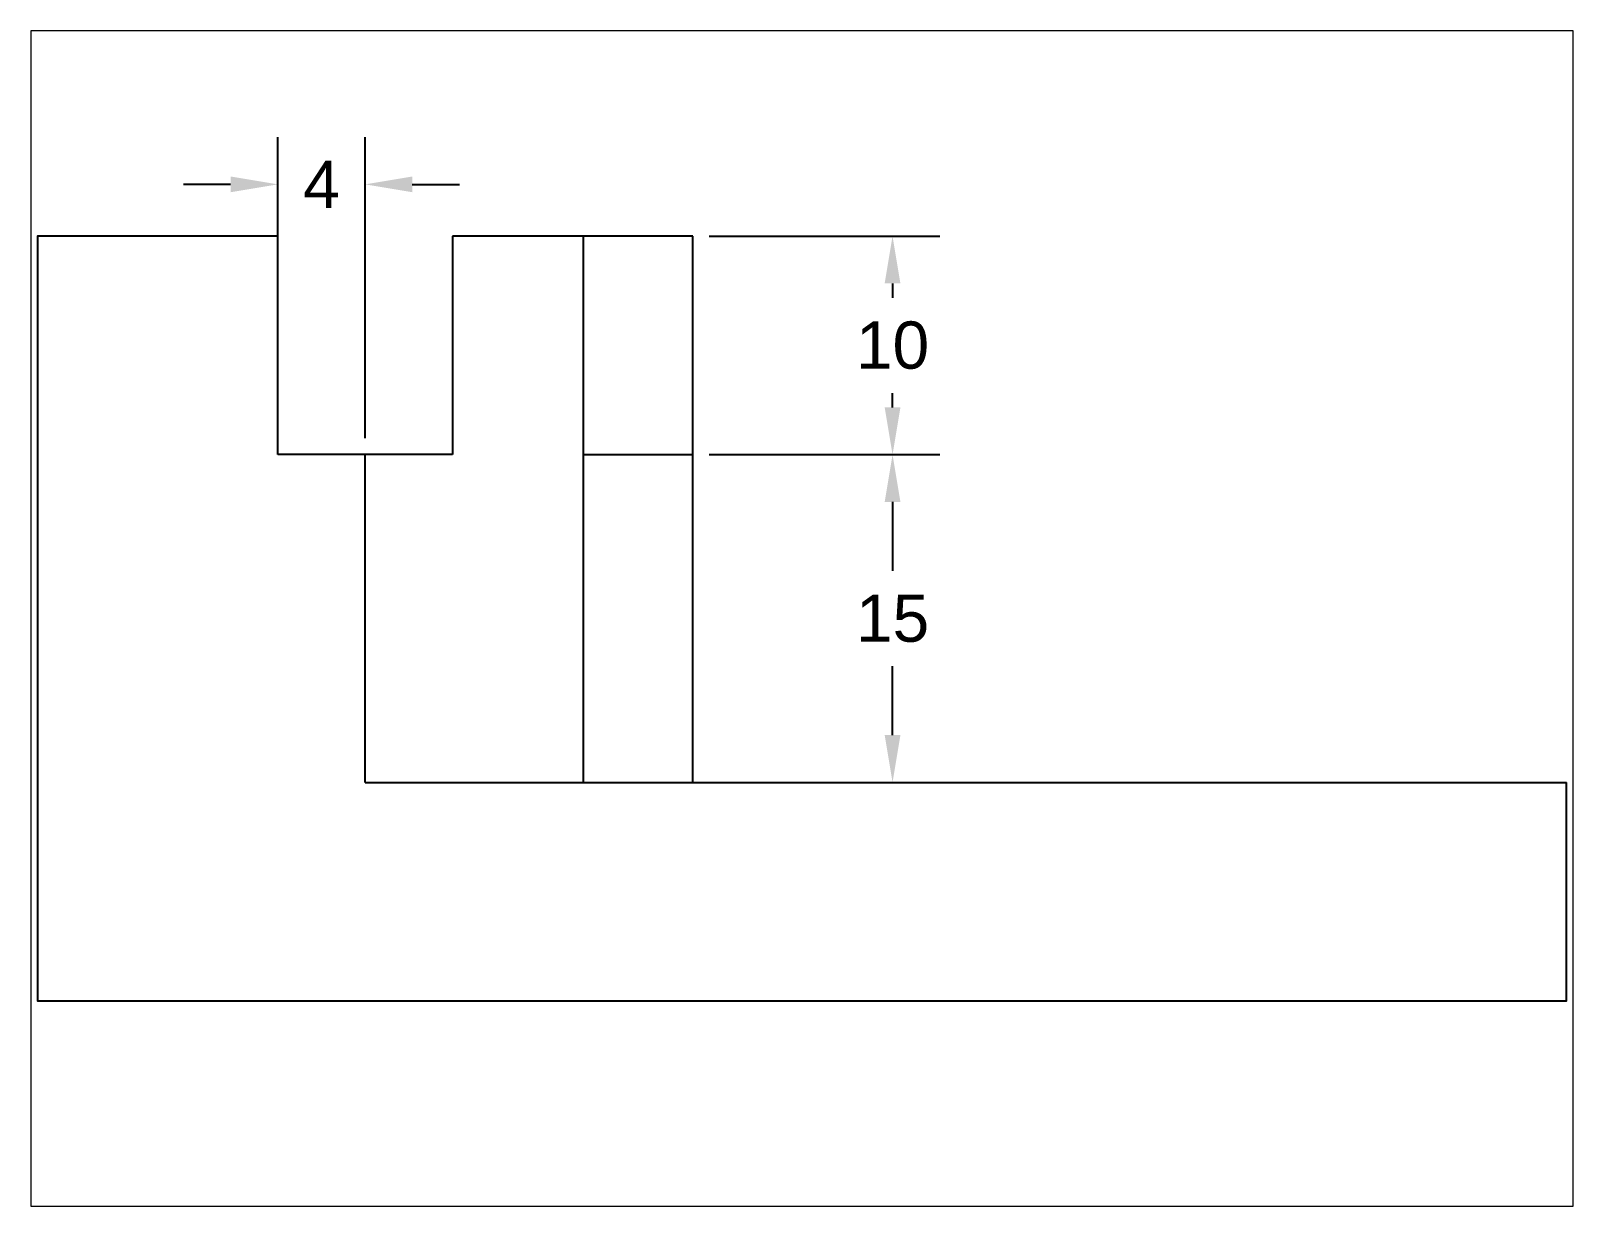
# Paper-space layout 'Layout1' of a CAD drawing. Header units: inches. Extents: x 1.05 to 9.45, y 0.8 to 7.2.
# The model-space entities are those that its viewports show. They can reach past a viewport. Long polylines and large blocks are cut down to what shows.
import ezdxf

# ---------------------------------------------------------------- set-up
doc = ezdxf.new("R2010")
doc.units = ezdxf.units.IN
doc.header["$LTSCALE"] = 7
doc.header["$MEASUREMENT"] = 0
doc.layers.add('centershit', color=7, linetype='Continuous')
doc.styles.get("Standard").update_dxf_attribs({"font": 'arial.ttf'})
doc.dimstyles.get("Standard").update_dxf_attribs({"dimscale": 12, "dimtxt": 0.18, "dimasz": 0.18, "dimexe": 0.18, "dimexo": 0.0625, "dimgap": 0.09, "dimtad": 0, "dimtih": 1, "dimtoh": 1, "dimdec": 0, "dimzin": 0, "dimdsep": 46, "dimtxsty": 'Standard', "dimcen": 0.09, "dimadec": 0, "dimazin": 0, "dimtfac": 1, "dimtdec": 0, "dimtofl": 0, "dimtmove": 0, "dimatfit": 3, "dimfxl": 1, "dimtolj": 1, "dimtzin": 0, "dimarcsym": 0})

# ---------------------------------------------------------------- blocks, each defined once
blk = doc.blocks.new('*D9')
at = {"layer": 'centershit', "color": 0, "lineweight": -2, "transparency": 16777216}
for p, q in [((11, 25.75), (11, 39.531)), ((15, 25.75), (15, 39.531)), ((8.84, 37.371), (6.68, 37.371)), ((17.16, 37.371), (19.32, 37.371))]:
    blk.add_line(p, q, dxfattribs=at)
at = {"layer": 'centershit', "color": 0, "transparency": 16777216}
for points in [[(8.84, 37.731), (8.84, 37.011), (11, 37.371)], [(17.16, 37.731), (17.16, 37.011), (15, 37.371)]]:
    blk.add_solid(points, dxfattribs=at)
at = {"layer": 'Defpoints', "color": 0, "transparency": 16777216}
for p in [(15, 37.371), (11, 25), (15, 25)]:
    blk.add_point(p, dxfattribs=at)
at = {"layer": 'centershit', "color": 0, "transparency": 16777216, "insert": (13, 37.371), "char_height": 2.16, "attachment_point": 5}
blk.add_mtext('\\A1;4', dxfattribs=at)
blk = doc.blocks.new('*D13')
at = {"layer": 'centershit', "color": 0, "lineweight": -2, "transparency": 16777216}
for p, q in [((30.75, 35), (41.305, 35)), ((39.145, 32.84), (39.145, 32.183)), ((39.145, 27.16), (39.145, 27.817)), ((30.75, 25), (41.305, 25))]:
    blk.add_line(p, q, dxfattribs=at)
at = {"layer": 'centershit', "color": 0, "transparency": 16777216}
for points in [[(38.785, 32.84), (39.505, 32.84), (39.145, 35)], [(38.785, 27.16), (39.505, 27.16), (39.145, 25)]]:
    blk.add_solid(points, dxfattribs=at)
at = {"layer": 'Defpoints', "color": 0, "transparency": 16777216}
for p in [(30, 35), (30, 25), (39.145, 25)]:
    blk.add_point(p, dxfattribs=at)
at = {"layer": 'centershit', "color": 0, "transparency": 16777216, "insert": (39.145, 30), "char_height": 2.16, "attachment_point": 5}
blk.add_mtext('\\A1;10', dxfattribs=at)
blk = doc.blocks.new('*D14')
at = {"layer": 'centershit', "color": 0, "lineweight": -2, "transparency": 16777216}
for p, q in [((30.75, 25), (41.305, 25)), ((39.145, 22.84), (39.145, 19.683)), ((39.145, 12.16), (39.145, 15.317)), ((30.75, 10), (41.305, 10))]:
    blk.add_line(p, q, dxfattribs=at)
at = {"layer": 'centershit', "color": 0, "transparency": 16777216}
for points in [[(38.785, 22.84), (39.505, 22.84), (39.145, 25)], [(38.785, 12.16), (39.505, 12.16), (39.145, 10)]]:
    blk.add_solid(points, dxfattribs=at)
at = {"layer": 'Defpoints', "color": 0, "transparency": 16777216}
for p in [(30, 25), (30, 10), (39.145, 10)]:
    blk.add_point(p, dxfattribs=at)
at = {"layer": 'centershit', "color": 0, "transparency": 16777216, "insert": (39.145, 17.5), "char_height": 2.16, "attachment_point": 5}
blk.add_mtext('\\A1;15', dxfattribs=at)

msp = doc.modelspace()

# ---------------------------------------------------------------- linework, layer by layer
for p, q in [((11, 25), (11, 35)), ((19, 35), (19, 25)), ((25, 10), (25, 35)), ((30, 10), (30, 35)), ((19, 25), (11, 25)), ((15, 10), (15, 25)), ((25, 25), (30, 25)), ((15, 10), (70, 10))]:
    msp.add_line(p, q)
for points in [[(11, 35), (0, 35), (0, 0), (70, 0), (70, 10)], [(30, 35), (19, 35)]]:
    msp.add_lwpolyline(points)

# ---------------------------------------------------------------- dimensions: what is measured, and where the dimension line sits
at = {"layer": 'centershit'}
dim = msp.add_linear_dim(base=(15, 37.371), p1=(11, 25), p2=(15, 25), dimstyle='Standard', dxfattribs=at)
dim.commit()
dim.dimension.update_dxf_attribs({"geometry": '*D9', "text_midpoint": (13, 37.371)})
dim = msp.add_linear_dim(base=(39.145, 25), p1=(30, 35), p2=(30, 25), angle=90, dimstyle='Standard', override={"dimtmove": 1}, dxfattribs=at)
dim.commit()
dim.dimension.update_dxf_attribs({"geometry": '*D13', "text_midpoint": (39.145, 30), "dimtype": 160})
dim = msp.add_linear_dim(base=(39.145, 10), p1=(30, 25), p2=(30, 10), angle=90, dimstyle='Standard', dxfattribs=at)
dim.commit()
dim.dimension.update_dxf_attribs({"geometry": '*D14', "text_midpoint": (39.145, 17.5)})

psp = doc.layouts.get("Layout1")

# ---------------------------------------------------------------- viewports
at = {"layer": '0'}
psp.add_viewport(center=(5.25, 4), size=(8.4, 6.4), view_center_point=(35, 17.5), view_height=53.79643, dxfattribs=at)

doc.saveas('drawing.dxf')
